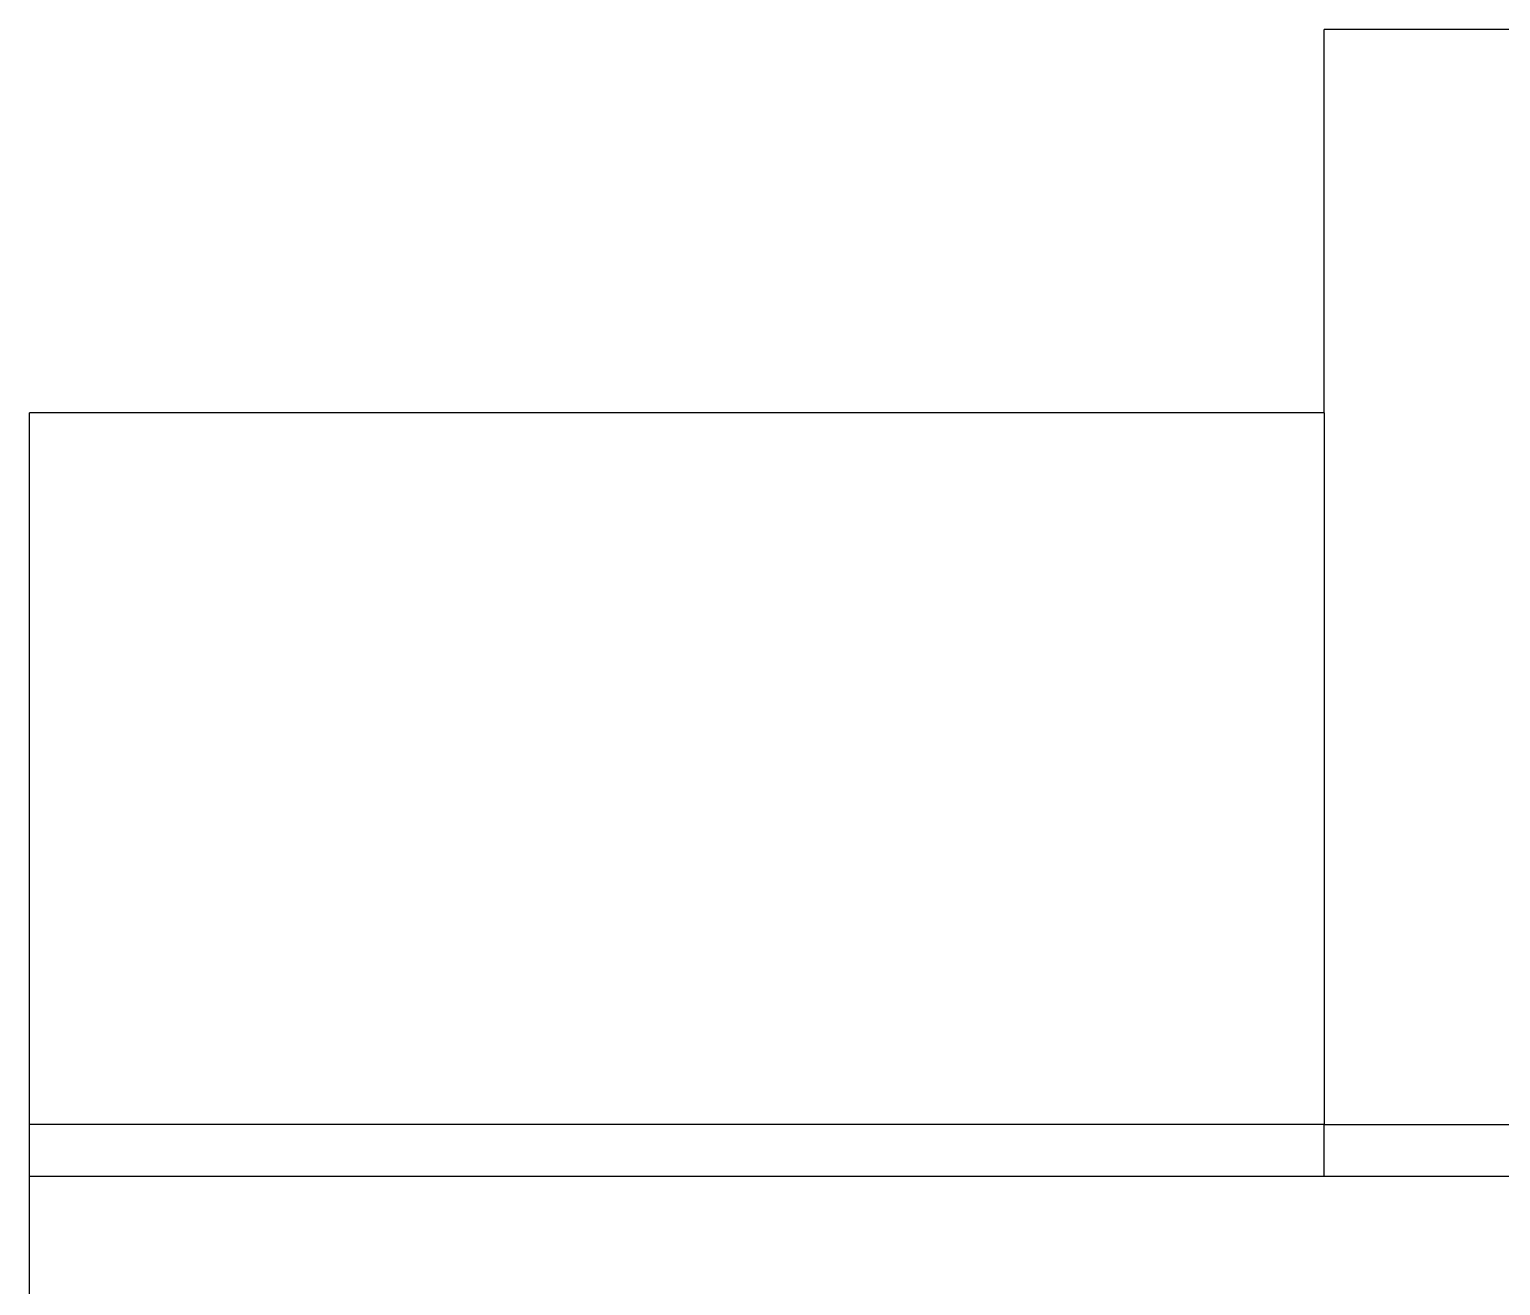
# Model space of a CAD drawing. Header units: metres. Extents: x 54.3 to 102.1, y 17 to 45.8.
# Drawn here: x 90.709 to 93.55, y 36.009 to 38.434 of the extents above; entities that cross this region are included whole.
import ezdxf

# ---------------------------------------------------------------- set-up
doc = ezdxf.new("R2010")
doc.units = ezdxf.units.M
doc.layers.add('Edges', color=7, linetype='Continuous')

# ---------------------------------------------------------------- blocks, each defined once
blk = doc.blocks.new('fr elevation')
for p, q in [((-1.0628, 2.0012), (-1.7128, 2.0012)), ((-1.7128, 1.261), (-1.7128, 2.0012)), ((-1.7128, 1.261), (-4.2128, 1.261)), ((-4.2128, -0.1129), (-4.2128, 1.261)), ((-1.7128, 1.261), (-1.7128, -0.1129)), ((-4.2128, -0.2129), (-4.2128, -0.1129)), ((-1.7128, -0.1129), (-4.2128, -0.1129)), ((-1.7128, -0.1129), (-1.7128, -0.1133)), ((5.7872, -0.1133), (-1.7128, -0.1133)), ((-1.7128, -0.2129), (-1.7128, -0.1133)), ((-4.2128, -2.6888), (-4.2128, -0.2129)), ((-1.7128, -0.2129), (-4.2128, -0.2129)), ((-1.7128, -0.2133), (-1.7128, -0.2129)), ((-1.2128, -0.2133), (-1.7128, -0.2133))]:
    blk.add_line(p, q)

msp = doc.modelspace()

# ---------------------------------------------------------------- block references
at = {"layer": 'Edges'}
msp.add_blockref('fr elevation', (94.922, 36.4332), dxfattribs=at)

doc.saveas('drawing.dxf')
